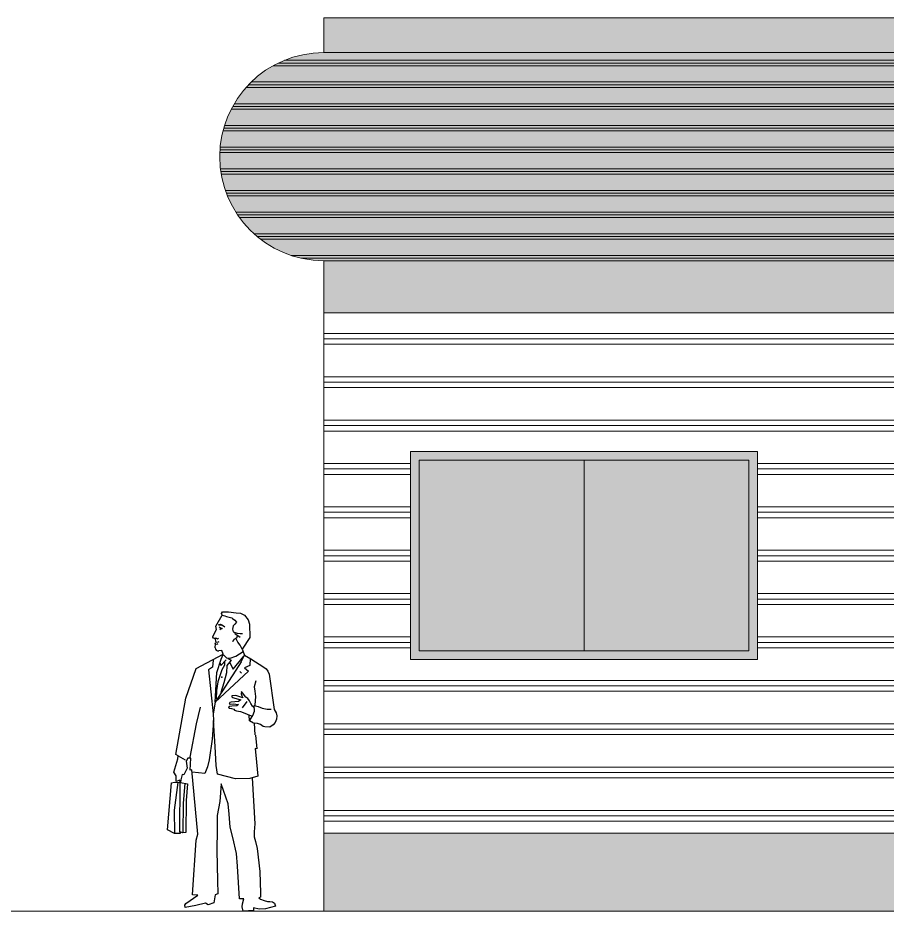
# Model space of a CAD drawing. Header units: inches. Extents: x 4 to 844, y 19 to 530.
# Drawn here: x 414.15 to 431.64, y 221.7 to 239.68 of the extents above; entities that cross this region are included whole.
import ezdxf

# ---------------------------------------------------------------- set-up
doc = ezdxf.new("R2010")
doc.units = ezdxf.units.IN
doc.header["$MEASUREMENT"] = 0
doc.layers.add('PEOPLE', color=41, linetype='Continuous')

# ---------------------------------------------------------------- blocks, each defined once
blk = doc.blocks.new('AZPED4')
at = {"color": 0, "linetype": 'ByBlock'}
for p, q in [((-2.96, 63.35), (-1.49, 65.83)), ((-1.64, 66.21), (-1.42, 66.59)), ((-1.49, 65.83), (-1.64, 66.21)), ((-1.42, 66.59), (-0.05, 66.55)), ((-0.05, 66.55), (1.69, 66.33)), ((1.69, 66.33), (2.68, 66.25)), ((2.68, 66.25), (3.57, 65.84)), ((3.57, 65.84), (4.42, 64.8)), ((-2.82, 62.58), (-2.96, 63.35)), ((4.42, 64.8), (4.68, 63.75)), ((4.68, 63.75), (4.75, 60.77)), ((-3.65, 60.97), (-2.82, 62.58)), ((-3.6, 60.81), (-3.65, 60.97)), ((-3.45, 60.63), (-3.6, 60.81)), ((-2.99, 60.44), (-3.45, 60.63)), ((-3.12, 59.39), (-3.08, 59.5)), ((-3.04, 59.29), (-3.12, 59.39)), ((-3.12, 58.44), (-2.99, 59.29)), ((-3.08, 59.5), (-2.98, 59.53)), ((-2.97, 59.87), (-2.99, 60.44)), ((4.75, 60.77), (3.06, 58.08)), ((-7.44, 53.69), (-1.27, 56.94)), ((-1.55, 57.8), (-2.25, 57.74)), ((-1.27, 56.94), (-1.55, 57.8)), ((3.06, 58.08), (3.55, 56.76)), ((3.55, 56.76), (5.02, 55.94)), ((5.02, 55.94), (7.95, 53.99)), ((-9.74, 46.98), (-7.44, 53.69)), ((2.48, 53.04), (2.86, 52.69)), ((7.95, 53.99), (8.49, 53.62)), ((8.49, 53.62), (8.84, 53.12)), ((8.84, 53.12), (9.15, 52.41)), ((2.86, 52.69), (2.86, 52.69)), ((9.15, 52.41), (10.32, 44.42)), ((-12, 34.19), (-9.74, 46.98)), ((6.06, 47.4), (5.94, 45.39)), ((4.7, 41.86), (4.59, 43.15)), ((10.32, 44.42), (10.78, 43.65)), ((10.78, 43.65), (10.9, 42.95)), ((10.9, 42.95), (10.79, 42.19)), ((6.52, 41.2), (5.79, 41.28)), ((5.79, 41.28), (5.92, 38.63)), ((7.16, 41.02), (6.52, 41.2)), ((7.78, 40.57), (7.16, 41.02)), ((8.15, 40.49), (7.78, 40.57)), ((10.03, 40.9), (9.29, 40.42)), ((10.5, 41.44), (10.03, 40.9)), ((10.79, 42.19), (10.5, 41.44)), ((6.02, 38.59), (6.35, 35.49)), ((9.29, 40.42), (8.15, 40.49)), ((6.35, 35.49), (5.96, 35.54)), ((5.96, 35.54), (6.25, 32.45)), ((-12.45, 30.18), (-11.58, 33.2)), ((-11.48, 33.92), (-12, 34.19)), ((-11.58, 33.2), (-11.48, 33.92)), ((-9.27, 33.38), (-9.65, 32.68)), ((-9.65, 32.68), (-9.43, 31.07)), ((-8.64, 33.34), (-9.27, 33.38)), ((-8.81, 30.68), (-8.64, 33.34)), ((6.25, 32.45), (6.61, 29.25)), ((-9.43, 31.07), (-10.22, 29.61)), ((-8.4, 30.7), (-8.81, 30.68)), ((-7.07, 16.15), (-8.4, 30.7)), ((-11.97, 29.34), (-12.45, 30.18)), ((-11.93, 28.09), (-11.97, 29.34)), ((-11.11, 28.39), (-11.93, 28.09)), ((-11.08, 27.82), (-11.11, 28.39)), ((-10.86, 28.45), (-10.94, 27.88)), ((-10.58, 29.63), (-10.86, 28.45)), ((-10.86, 28.45), (-10.86, 28.45)), ((-10.22, 29.61), (-10.58, 29.63)), ((5.33, 28.94), (5.9, 18.48)), ((-13.9, 17.1), (-12.99, 27.76)), ((-12.99, 27.76), (-12.35, 27.89)), ((-11.58, 27.86), (-12.42, 21.53)), ((-12.35, 27.89), (-11.08, 27.82)), ((-11.09, 16.68), (-11.08, 27.82)), ((-10.94, 27.88), (-9.35, 27.56)), ((-9.98, 27.68), (-10.39, 23.11)), ((-9.35, 27.56), (-9.72, 23.76)), ((-1.72, 27.51), (-2.01, 23.55)), ((-0.14, 22.99), (-1.72, 27.51)), ((-10.39, 23.11), (-10.46, 16.44)), ((-9.72, 23.76), (-9.78, 16.52)), ((-2.01, 23.55), (-2.62, 20.39)), ((0.1, 20.68), (-0.14, 22.99)), ((-12.42, 21.53), (-12.31, 16.3)), ((-2.62, 20.39), (-2.66, 17.15)), ((0.33, 17.73), (0.1, 20.68)), ((5.9, 18.48), (5.79, 16.64)), ((-12.31, 16.3), (-13.9, 17.1)), ((-11.06, 16.28), (-12.31, 16.3)), ((-10.46, 16.44), (-11.09, 16.68)), ((-11.09, 16.68), (-11.06, 16.28)), ((-9.78, 16.52), (-10.46, 16.44)), ((-2.66, 17.15), (-2.75, 12.39)), ((0.9, 15.37), (0.33, 17.73)), ((5.79, 16.64), (5.79, 15.51)), ((-8.28, 2.38), (-7.44, 14.72)), ((-7.44, 14.72), (-7.07, 16.15)), ((1.71, 11.73), (0.9, 15.37)), ((5.79, 15.51), (6.07, 14.48)), ((6.07, 14.48), (6.41, 12.84)), ((-2.75, 12.39), (-2.56, 5.6)), ((6.41, 12.84), (7.02, 7.64)), ((1.99, 8.87), (1.71, 11.73)), ((2.39, 1.43), (1.99, 8.87)), ((7.02, 7.64), (7.21, 2.72)), ((-2.56, 5.6), (-2.49, 2.61)), ((-9.73, 0.39), (-7, 2.26)), ((-7, 2.26), (-8.28, 2.38)), ((-3.09, 2.37), (-3.39, 0.5)), ((-2.49, 2.61), (-3.09, 2.37)), ((7.21, 2.72), (7.22, 1.85)), ((-9.97, -0.02), (-9.73, 0.39)), ((-5.29, 0.44), (-7.47, -0.11)), ((-4.67, 0.06), (-5.29, 0.44)), ((-3.39, 0.5), (-4.67, 0.06)), ((3.39, 1.43), (2.39, 1.43)), ((3.06, -0.34), (3.09, 0.27)), ((3.09, 0.27), (3.39, 1.43)), ((7.22, 1.85), (6.79, 1.63)), ((6.79, 1.63), (7.21, 1.36)), ((7.21, 1.36), (7.99, 1.04)), ((7.99, 1.04), (8.8, 0.87)), ((8.8, 0.87), (9.31, 0.84)), ((9.31, 0.84), (9.92, 0.77)), ((9.92, 0.77), (10.34, 0.44)), ((10.34, 0.44), (10.63, -0.2)), ((-9.9, -0.52), (-9.97, -0.02)), ((-7.47, -0.11), (-9.9, -0.52)), ((3.22, -1.35), (3.06, -0.34)), ((5.58, -1.19), (3.22, -1.35)), ((5.6, -0.61), (5.58, -1.19)), ((6.89, -0.94), (5.6, -0.61)), ((8.32, -0.85), (6.89, -0.94)), ((10.63, -0.2), (8.32, -0.85))]:
    blk.add_line(p, q, dxfattribs=at)
for points in [[(-1.49, 65.83), (-0.88, 65.71), (-0.49, 65.51), (0.68, 65.24), (0.8, 65.04), (1.37, 64.66), (1.73, 64.24), (1.38, 63.79), (0.96, 63.39), (0.84, 62.66), (1.01, 62.04), (1.86, 61.74), (2.55, 61.68), (3.09, 61.64), (3.09, 61.63)], [(-2.41, 63.68), (-2.29, 63.6), (-1.94, 63.65), (-1.57, 63.58)], [(-2.38, 63.71), (-1.92, 63.76), (-1.42, 63.54), (-0.89, 63.21)], [(-2.21, 63.19), (-1.71, 62.9), (-1.5, 62.78), (-1.84, 62.65), (-1.86, 62.65), (-2.07, 62.47)], [(-1.9, 63), (-1.98, 62.75), (-1.91, 62.65)], [(0.82, 59.89), (1.05, 59.98), (1.22, 60.4), (1.89, 60.73), (1.96, 61.3)], [(1.28, 61.89), (1.43, 61.59), (1.8, 61.35), (2.54, 60.85)], [(-3.16, 60.58), (-3, 60.66), (-2.82, 60.63), (-2.54, 60.48), (-2.32, 60.64)], [(-2.97, 59.87), (-3.05, 59.78), (-2.79, 59.7), (-2.31, 59.76), (-2.16, 59.85)], [(-3.04, 59.29), (-2.74, 59.24), (-2.48, 59.4)], [(3.04, 58.11), (2.6, 59), (2.03, 59.72), (1.66, 60.46)], [(-3.13, 46.07), (-2.75, 52.79), (-1.73, 55.85), (-1.3, 56.91), (-1.3, 56.93)], [(-1.27, 56.88), (-0.55, 56.16), (0.29, 56.09), (0.29, 56.09), (1.6, 56.52), (3.24, 57.59)], [(-3.58, 55.65), (-3.69, 54.02), (-4.65, 53.42), (-3.52, 43.42), (-3.51, 41.95)], [(4.85, 56.01), (4.79, 54.4), (3.57, 53.88), (4.43, 53.12), (-3.11, 46.09)], [(2.82, 55.22), (2.25, 54.38), (-3.11, 46.09)], [(-1.01, 55.25), (-1.01, 54.51), (-1.62, 53.4), (-2.46, 50.7), (-2.76, 48.69), (-2.9, 46.8)], [(-2.01, 55.05), (-1.78, 54.37), (-0.62, 55.72)], [(-0.22, 55.96), (0.55, 55.63), (-0.43, 54.43), (-0.54, 52.7), (-1.17, 50.45), (-1.78, 48.27)], [(0.13, 55.17), (0.97, 53.58), (3.44, 56.5)], [(2.82, 55.22), (3.55, 56.76)], [(6.14, 50.89), (5.79, 49.56), (5.79, 49.56), (5.92, 48.56), (6.06, 47.4)], [(5.82, 44.74), (5.39, 45.16), (5.03, 45.79), (4.7, 46.39), (4.3, 46.88), (3.83, 47.22), (3.13, 48.18), (2.89, 48.47), (2.77, 48), (2.95, 47.5), (3.21, 47.1), (2.52, 47.28), (1.58, 47.56), (0.66, 47.53), (0.7, 47.32), (0.93, 47.12), (1.4, 46.98), (1.4, 46.96), (2.16, 46.73), (2.74, 46.62), (2.16, 46.23), (0.55, 46.07), (0.2, 45.99), (0.11, 45.72), (0.38, 45.66), (0.98, 45.72), (2.23, 45.58), (1.81, 45.24), (0.71, 45.15), (0.71, 45.15), (0.05, 45.1), (-0.04, 44.87), (0.08, 44.72), (0.62, 44.64), (1.12, 44.5), (1.32, 44.27), (1.76, 44.11), (2.63, 43.98), (2.63, 43.98), (3.27, 43.72), (5.07, 42.95)], [(-8.77, 33.57), (-7.3, 41.14), (-6.46, 44.91)], [(-3.11, 46.09), (-3.52, 43.42)], [(4.11, 46.2), (3.04, 44.81)], [(5.57, 41.29), (4.7, 41.86), (5.48, 43.08), (5.86, 44.02), (5.79, 45.34), (5.79, 45.34), (6.69, 45.09), (7.59, 44.75), (8.73, 44.51), (9.63, 44.5)], [(6.61, 29.25), (4.75, 28.79), (1.48, 28.65), (-2.55, 29.76), (-2.9, 31.72), (-3.12, 35.98), (-3.51, 41.95), (-3.79, 37.66), (-4.45, 32.97), (-4.86, 31.4), (-5.45, 29.9), (-8.32, 30.22)], [(-11.48, 33.92), (-9.9, 33)]]:
    blk.add_lwpolyline(points, dxfattribs=at)
blk.add_arc((-2.38, 58.47), 0.745, 182.5147, 279.9667, dxfattribs=at)
blk.add_point((-1.58, 51.74), dxfattribs=at)

msp = doc.modelspace()

# ---------------------------------------------------------------- hatches: boundary and pattern name
at = {"lineweight": 0, "true_color": 0x293189}
h = msp.add_hatch(color=177, dxfattribs=at)
h.dxf.hatch_style = 1
h.paths.add_polyline_path([(526.43328, 239.68171), (420.30484, 239.68171), (420.30484, 238.9835), (526.43328, 238.9835)])
h.paths.add_polyline_path([(526.43328, 234.79422), (420.30484, 234.79422), (420.30484, 233.7469), (526.43328, 233.7469)])
at = {"lineweight": 0}
h = msp.add_hatch(color=256, dxfattribs=at)
h.dxf.hatch_style = 1
h.paths.add_polyline_path([(526.43328, 234.79422, 1), (526.43328, 238.9835), (420.30484, 238.9835, 1), (420.30484, 234.79422)])
at = {"lineweight": 0, "true_color": 0x4554a5}
h = msp.add_hatch(dxfattribs=at)
h.set_pattern_fill('PLAST', color=175, scale=1.745534)
h.set_pattern_definition([(0, (-60.54756, 146.20476), (0, 0.43638338), []), (0, (-60.54756, 146.2593), (0, 0.43638338), []), (0, (-60.54756, 146.31385), (0, 0.43638338), [])])
h.paths.add_polyline_path([(526.43328, 234.79422, 1), (526.43328, 238.9835), (420.30484, 238.9835, 1), (420.30484, 234.79422)])
at = {"lineweight": 0, "true_color": 0x293189}
h = msp.add_hatch(dxfattribs=at)
h.set_pattern_fill('PLAST', color=177, scale=3.491067)
h.set_pattern_definition([(0, (-64.1331, 82.9951), (0, 0.8727668), []), (0, (-64.1331, 83.1042), (0, 0.8727668), []), (0, (-64.1331, 83.2133), (0, 0.8727668), [])])
h.paths.add_polyline_path([(420.30484, 233.7469), (420.30484, 223.2737), (526.43328, 223.2737), (526.43328, 233.7469)])
h.paths.add_polyline_path([(494.31546, 230.95404), (508.27973, 230.95404), (508.27973, 226.76476), (494.31546, 226.76476)], flags=16)
h.paths.add_polyline_path([(494.49002, 230.77949), (508.10518, 230.77949), (508.10518, 226.93932), (494.49002, 226.93932)], flags=0)
h.paths.add_polyline_path([(456.96105, 230.95404), (456.96105, 226.76476), (453.46998, 226.76476), (453.46998, 230.95404)], flags=16)
h.paths.add_polyline_path([(456.78649, 230.77949), (456.78649, 226.93932), (453.64453, 226.93932), (453.64453, 230.77949)], flags=0)
h.paths.add_polyline_path([(449.97891, 230.95404), (449.97891, 226.76476), (442.99678, 226.76476), (442.99678, 230.95404)], flags=16)
h.paths.add_polyline_path([(449.80436, 230.77949), (449.80436, 226.93932), (443.17133, 226.93932), (443.17133, 230.77949)], flags=0)
h.paths.add_polyline_path([(515.26187, 230.95404), (522.244, 230.95404), (522.244, 226.76476), (515.26187, 226.76476)], flags=16)
h.paths.add_polyline_path([(515.43642, 230.77949), (522.06945, 230.77949), (522.06945, 226.93932), (515.43642, 226.93932)], flags=0)
h.paths.add_polyline_path([(439.50571, 230.95404), (439.50571, 226.76476), (432.52358, 226.76476), (432.52358, 230.95404)], flags=16)
h.paths.add_polyline_path([(439.33116, 230.77949), (439.33116, 226.93932), (432.69813, 226.93932), (432.69813, 230.77949)], flags=0)
h.paths.add_polyline_path([(429.03251, 230.95404), (429.03251, 226.76476), (422.05038, 226.76476), (422.05038, 230.95404)], flags=16)
h.paths.add_polyline_path([(428.85796, 230.77949), (428.85796, 226.93932), (422.22493, 226.93932), (422.22493, 230.77949)], flags=0)
at = {"lineweight": 0}
h = msp.add_hatch(color=34, dxfattribs=at)
h.dxf.hatch_style = 1
h.paths.add_polyline_path([(429.03251, 230.95404), (425.54145, 230.95404), (425.54145, 230.77949), (428.85796, 230.77949), (428.85796, 226.93932), (425.54145, 226.93932), (425.54145, 226.76476), (429.03251, 226.76476)])
h.paths.add_polyline_path([(425.54145, 230.95404), (422.05038, 230.95404), (422.05038, 226.76476), (425.54145, 226.76476), (425.54145, 226.93932), (422.22493, 226.93932), (422.22493, 230.77949), (425.54145, 230.77949)])
h = msp.add_hatch(color=256, dxfattribs=at)
h.dxf.hatch_style = 1
h.set_gradient(color1=(173, 221, 247))
h.paths.add_polyline_path([(425.54145, 230.77949), (422.22493, 230.77949), (422.22493, 226.93932), (425.54145, 226.93932)])
h.paths.add_polyline_path([(428.85796, 230.77949), (425.54145, 230.77949), (425.54145, 226.93932), (428.85796, 226.93932)])
at = {"lineweight": 0, "true_color": 0x636466}
h = msp.add_hatch(color=251, dxfattribs=at)
h.dxf.hatch_style = 1
h.paths.add_polyline_path([(526.43328, 223.2737), (420.30484, 223.2737), (420.30484, 221.70272), (526.43328, 221.70272)])

# ---------------------------------------------------------------- linework, layer by layer
at = {"lineweight": 0}
for p, q in [((420.30484, 239.68171), (526.43328, 239.68171)), ((420.30484, 238.9835), (420.30484, 239.68171)), ((420.30484, 238.9835), (526.43328, 238.9835)), ((420.30484, 234.79422), (526.43328, 234.79422)), ((420.30484, 234.79422), (526.43328, 234.79422)), ((420.30484, 233.7469), (526.43328, 233.7469)), ((422.05038, 230.95404), (429.03251, 230.95404)), ((422.05038, 226.76476), (429.03251, 226.76476)), ((420.30484, 223.2737), (526.43328, 223.2737)), ((396.64954, 221.70272), (551.68661, 221.70272))]:
    msp.add_line(p, q, dxfattribs=at)
at = {"color": 40, "lineweight": 0, "true_color": 0xf8d731}
for p, q in [((420.30484, 221.70272), (420.30484, 234.79422)), ((422.05038, 230.95404), (422.05038, 226.76476)), ((429.03251, 230.95404), (429.03251, 226.76476)), ((425.54145, 230.77949), (425.54145, 226.93932))]:
    msp.add_line(p, q, dxfattribs=at)
at = {"lineweight": 0}
for points in [[(422.05038, 230.95404), (429.03251, 230.95404), (429.03251, 226.76476), (422.05038, 226.76476)], [(422.22493, 230.77949), (428.85796, 230.77949), (428.85796, 226.93932), (422.22493, 226.93932)]]:
    msp.add_lwpolyline(points, close=True, dxfattribs=at)
msp.add_arc((420.30484, 236.88886), 2.09464, 90, 270, dxfattribs=at)

# ---------------------------------------------------------------- block references
at = {"layer": 'PEOPLE', "lineweight": 0, "xscale": 0.08867310186745403, "yscale": 0.08867310186745403, "zscale": 0.08867310186745403}
msp.add_blockref('AZPED4', (418.39232, 221.82263), dxfattribs=at)

doc.saveas('drawing.dxf')
